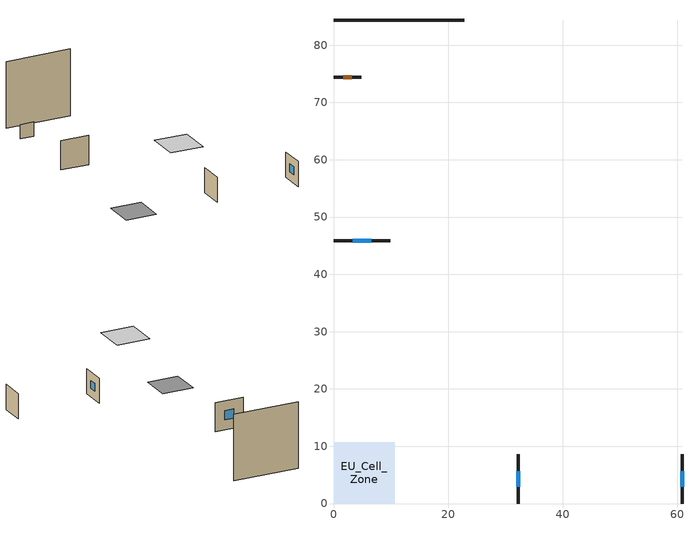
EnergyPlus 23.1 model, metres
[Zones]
EU_Cell_Zone
 floor othersidecoefficients (EU_IT.MidClim.SFH-TH.06.Gen.ReEx.001.001_floor_1_Construction): 0,0 10.73,0 10.73,10.73 0,10.73 z0
 wall outside (EU_IT.MidClim.SFH-TH.06.Gen.ReEx.001.001_wall_1_east_1_Construction): 32.26,0 32.26,8.61 z0:8.61
 wall outside (EU_IT.MidClim.SFH-TH.06.Gen.ReEx.001.001_wall_1_south_2_Construction): 9.95,45.87 0,45.87 z0:9.95
 wall outside (EU_IT.MidClim.SFH-TH.06.Gen.ReEx.001.001_wall_1_west_3_Construction): 60.81,8.61 60.81,0 z0:8.61
 wall outside (EU_IT.MidClim.SFH-TH.06.Gen.ReEx.001.001_wall_1_south_4_Construction): 4.88,74.43 0,74.43 z0:4.88
 wall othersidecoefficients (EU_IT.MidClim.SFH-TH.06.Gen.ReEx.001.001_thermal_bridge_Construction): 22.78,84.31 0,84.31 z0:22.78
 window (EU_IT.MidClim.SFH-TH.06.Gen.ReEx.001.001_window_east_1_Construction): 32.26,2.94 32.26,5.67 z2.94:5.67
 window (EU_IT.MidClim.SFH-TH.06.Gen.ReEx.001.001_window_south_2_Construction): 6.55,45.87 3.39,45.87 z3.39:6.55
 window (EU_IT.MidClim.SFH-TH.06.Gen.ReEx.001.001_window_west_3_Construction): 60.81,5.67 60.81,2.94 z2.94:5.67
 door (EU_IT.MidClim.SFH-TH.06.Gen.ReEx.001.001_door_south_4_Construction): 3.22,74.43 1.67,74.43 z1.67:3.22
 ceiling othersidecoefficients (EU_IT.MidClim.SFH-TH.06.Gen.ReEx.001.001_roof_1_Construction): 15.73,0 27.26,0 27.26,11.53 15.73,11.53 z20
[Building]
EU Step8 Campaign Cell: North Axis=0; Terrain=City; Solar Distribution=FullExterior
[Site:Location]
Bologna: Latitude=44.5; Longitude=11.25; Time Zone=1; Elevation=37
[SizingPeriod:WeatherFileDays]
AnnualSizingPeriod: Begin Month=1; Begin Day of Month=1; End Month=12; End Day of Month=31; Use Weather File Daylight Saving Period=No; Use Weather File Rain and Snow Indicators=No
[MATERIAL]
EU_InternalMass_Material: Roughness=MediumRough; Thickness=0.1; Conductivity=1; Density=1800; Specific Heat=900; Thermal Absorptance=0.9; Solar Absorptance=0.7; Visible Absorptance=0.7
[MATERIAL:NOMASS] Roughness=MediumRough; Thermal Absorptance=0.9; Solar Absorptance=0.7; Visible Absorptance=0.7
Name | Thermal Resistance
EU_IT.MidClim.SFH-TH.06.Gen.ReEx.001.001_floor_1_NoMass | 1.21375
EU_IT.MidClim.SFH-TH.06.Gen.ReEx.001.001_roof_1_NoMass | 1.0434
EU_IT.MidClim.SFH-TH.06.Gen.ReEx.001.001_wall_1_east_1_NoMass; EU_IT.MidClim.SFH-TH.06.Gen.ReEx.001.001_wall_1_south_2_NoMass; EU_IT.MidClim.SFH-TH.06.Gen.ReEx.001.001_wall_1_west_3_NoMass; EU_IT.MidClim.SFH-TH.06.Gen.ReEx.001.001_wall_1_south_4_NoMass | 1.12215
EU_IT.MidClim.SFH-TH.06.Gen.ReEx.001.001_door_south_4_NoMass | 0.699694
EU_IT.MidClim.SFH-TH.06.Gen.ReEx.001.001_thermal_bridge_NoMass | 23.7896
[WINDOWMATERIAL:SIMPLEGLAZINGSYSTEM] UFactor=2.35397; Solar Heat Gain Coefficient=0.75; Visible Transmittance=0.75
EU_IT.MidClim.SFH-TH.06.Gen.ReEx.001.001_window_east_1_SimpleGlazing; EU_IT.MidClim.SFH-TH.06.Gen.ReEx.001.001_window_south_2_SimpleGlazing; EU_IT.MidClim.SFH-TH.06.Gen.ReEx.001.001_window_west_3_SimpleGlazing
[CONSTRUCTION]
EU_IT.MidClim.SFH-TH.06.Gen.ReEx.001.001_floor_1_Construction: EU_IT.MidClim.SFH-TH.06.Gen.ReEx.001.001_floor_1_NoMass
EU_IT.MidClim.SFH-TH.06.Gen.ReEx.001.001_roof_1_Construction: EU_IT.MidClim.SFH-TH.06.Gen.ReEx.001.001_roof_1_NoMass
EU_IT.MidClim.SFH-TH.06.Gen.ReEx.001.001_wall_1_east_1_Construction: EU_IT.MidClim.SFH-TH.06.Gen.ReEx.001.001_wall_1_east_1_NoMass
EU_IT.MidClim.SFH-TH.06.Gen.ReEx.001.001_window_east_1_Construction: EU_IT.MidClim.SFH-TH.06.Gen.ReEx.001.001_window_east_1_SimpleGlazing
EU_IT.MidClim.SFH-TH.06.Gen.ReEx.001.001_wall_1_south_2_Construction: EU_IT.MidClim.SFH-TH.06.Gen.ReEx.001.001_wall_1_south_2_NoMass
EU_IT.MidClim.SFH-TH.06.Gen.ReEx.001.001_window_south_2_Construction: EU_IT.MidClim.SFH-TH.06.Gen.ReEx.001.001_window_south_2_SimpleGlazing
EU_IT.MidClim.SFH-TH.06.Gen.ReEx.001.001_wall_1_west_3_Construction: EU_IT.MidClim.SFH-TH.06.Gen.ReEx.001.001_wall_1_west_3_NoMass
EU_IT.MidClim.SFH-TH.06.Gen.ReEx.001.001_window_west_3_Construction: EU_IT.MidClim.SFH-TH.06.Gen.ReEx.001.001_window_west_3_SimpleGlazing
EU_IT.MidClim.SFH-TH.06.Gen.ReEx.001.001_wall_1_south_4_Construction: EU_IT.MidClim.SFH-TH.06.Gen.ReEx.001.001_wall_1_south_4_NoMass
EU_IT.MidClim.SFH-TH.06.Gen.ReEx.001.001_door_south_4_Construction: EU_IT.MidClim.SFH-TH.06.Gen.ReEx.001.001_door_south_4_NoMass
EU_IT.MidClim.SFH-TH.06.Gen.ReEx.001.001_thermal_bridge_Construction: EU_IT.MidClim.SFH-TH.06.Gen.ReEx.001.001_thermal_bridge_NoMass
EU_InternalMass_Construction: EU_InternalMass_Material
[ZONE]
EU_Cell_Zone: Type=1; Multiplier=1; Ceiling Height=1.82145; Volume=725.3; Floor Area=199.1; Part of Total Floor Area=Yes
[INTERNALMASS]
EU_Cell_Zone_EU_InternalMass: Construction=EU_InternalMass_Construction; Zone or ZoneList=EU_Cell_Zone; Surface Area=199.1
[SURFACEPROPERTY:OTHERSIDECOEFFICIENTS] Combined ConvectiveRadiative Film Coefficient=0; Constant Temperature=0; Constant Temperature Coefficient=0; Ground Temperature Coefficient=0; Wind Speed Coefficient=0; Sinusoidal Variation of Constant Temperature Coefficient=No; Period of Sinusoidal Variation=24; Previous Other Side Temperature Coefficient=0
Name | External DryBulb Temperature Coefficient | Zone Air Temperature Coefficient
EU_IT.MidClim.SFH-TH.06.Gen.ReEx.001.001_floor_1_b0.386399 | 0.386399 | 0.613601
EU_IT.MidClim.SFH-TH.06.Gen.ReEx.001.001_roof_1_b1; EU_IT.MidClim.SFH-TH.06.Gen.ReEx.001.001_wall_1_east_1_b1; EU_IT.MidClim.SFH-TH.06.Gen.ReEx.001.001_wall_1_south_2_b1; EU_IT.MidClim.SFH-TH.06.Gen.ReEx.001.001_wall_1_west_3_b1; EU_IT.MidClim.SFH-TH.06.Gen.ReEx.001.001_wall_1_south_4_b1; EU_IT.MidClim.SFH-TH.06.Gen.ReEx.001.001_thermal_bridge_b1 | 1 | 0
[OTHEREQUIPMENT]
EU_Step8_InternalGain_it__IT.MidClim.SFH-TH.06.Gen.ReEx.001.001__f015_f015: Fuel Type=Electricity; Zone or ZoneList or Space or SpaceList=EU_Cell_Zone; Schedule=EU_Step8_GainSchedule_it__IT.MidClim.SFH-TH.06.Gen.ReEx.001.001__f015_f015; Design Level Calculation Method=Watts/Area; Power per Zone Floor Area=1; Fraction Latent=0; Fraction Radiant=0; Fraction Lost=0; Carbon Dioxide Generation Rate=0; EndUse Subcategory=EU_Step8_InternalGains
[ZONEVENTILATION:DESIGNFLOWRATE]
EU_ConstantAir_EU_Cell_Zone: Zone or ZoneList or Space or SpaceList=EU_Cell_Zone; Schedule=EU_AlwaysOn; Design Flow Rate Calculation Method=AirChanges/Hour; Air Changes per Hour=0.420352; Ventilation Type=Natural; Fan Pressure Rise=0; Fan Total Efficiency=1; Constant Term Coefficient=1; Temperature Term Coefficient=0; Velocity Term Coefficient=0; Velocity Squared Term Coefficient=0; Minimum Indoor Temperature=-100; Maximum Indoor Temperature=100; Delta Temperature=-100; Minimum Outdoor Temperature=-100; Maximum Outdoor Temperature=100; Maximum Wind Speed=40
[HVACTEMPLATE:THERMOSTAT]
EU_HeatOnly_EU_Cell_Zone: Constant Heating Setpoint=20; Constant Cooling Setpoint=50
[HVACTEMPLATE:ZONE:IDEALLOADSAIRSYSTEM]
EU_Cell_Zone: Template Thermostat=EU_HeatOnly_EU_Cell_Zone; System Availability Schedule=EU_AlwaysOn; Maximum Heating Supply Air Temperature=50; Minimum Cooling Supply Air Temperature=13; Maximum Heating Supply Air Humidity Ratio=0.0156; Minimum Cooling Supply Air Humidity Ratio=0.0077; Heating Limit=NoLimit; Cooling Limit=NoLimit; Heating Availability Schedule=EU_AlwaysOn; Cooling Availability Schedule=EU_CoolingOff; Dehumidification Control Type=ConstantSensibleHeatRatio; Cooling Sensible Heat Ratio=0.7; Dehumidification Setpoint=60; Humidification Control Type=None; Humidification Setpoint=30; Outdoor Air Method=None; Outdoor Air Flow Rate per Person=0.00944; Outdoor Air Flow Rate per Zone Floor Area=0; Outdoor Air Flow Rate per Zone=0; Demand Controlled Ventilation Type=None; Outdoor Air Economizer Type=NoEconomizer; Heat Recovery Type=None; Sensible Heat Recovery Effectiveness=0.7; Latent Heat Recovery Effectiveness=0.65
[SIZING:ZONE]
EU_Cell_Zone: Zone Cooling Design Supply Air Temperature Input Method=SupplyAirTemperature; Zone Cooling Design Supply Air Temperature=13; Zone Heating Design Supply Air Temperature Input Method=SupplyAirTemperature; Zone Heating Design Supply Air Temperature=50; Zone Cooling Design Supply Air Humidity Ratio=0.008; Zone Heating Design Supply Air Humidity Ratio=0.008; Cooling Design Air Flow Method=DesignDay; Cooling Design Air Flow Rate=0; Cooling Minimum Air Flow per Zone Floor Area=0.000762; Cooling Minimum Air Flow=0; Cooling Minimum Air Flow Fraction=0.2; Heating Design Air Flow Method=DesignDay; Heating Design Air Flow Rate=0; Heating Maximum Air Flow per Zone Floor Area=0.002032; Heating Maximum Air Flow=0.141576; Heating Maximum Air Flow Fraction=0.3; Account for Dedicated Outdoor Air System=No; Dedicated Outdoor Air System Control Strategy=NeutralSupplyAir; Dedicated Outdoor Air Low Setpoint Temperature for Design=autosize; Dedicated Outdoor Air High Setpoint Temperature for Design=autosize; Zone Load Sizing Method=Sensible Load Only No Latent Load; Zone Latent Cooling Design Supply Air Humidity Ratio Input Method=HumidityRatioDifference; Zone Cooling Design Supply Air Humidity Ratio Difference=0.005; Zone Latent Heating Design Supply Air Humidity Ratio Input Method=HumidityRatioDifference; Zone Humidification Design Supply Air Humidity Ratio Difference=0.005
[SCHEDULE:CONSTANT]
Name | Hourly Value
EU_AlwaysOn | 1
EU_CoolingOff | 0
[SCHEDULE:FILE]
EU_Step8_GainSchedule_it__IT.MidClim.SFH-TH.06.Gen.ReEx.001.001__f015_f015: File=C:\Users\o_iseri\Desktop\OpenUBEM\openubem\outputs\eu_certified_rerun_2026-08-28\rep3\schedules\it__IT.MidClim.SFH-TH.06.Gen.ReEx.001.001__f015.csv; Column Number=1; Rows to Skip at Top=0; Number of Hours of Data=8760; Column Separator=Comma; Interpolate to Timestep=No; Minutes per Item=60; Adjust Schedule for Daylight Savings=Yes
